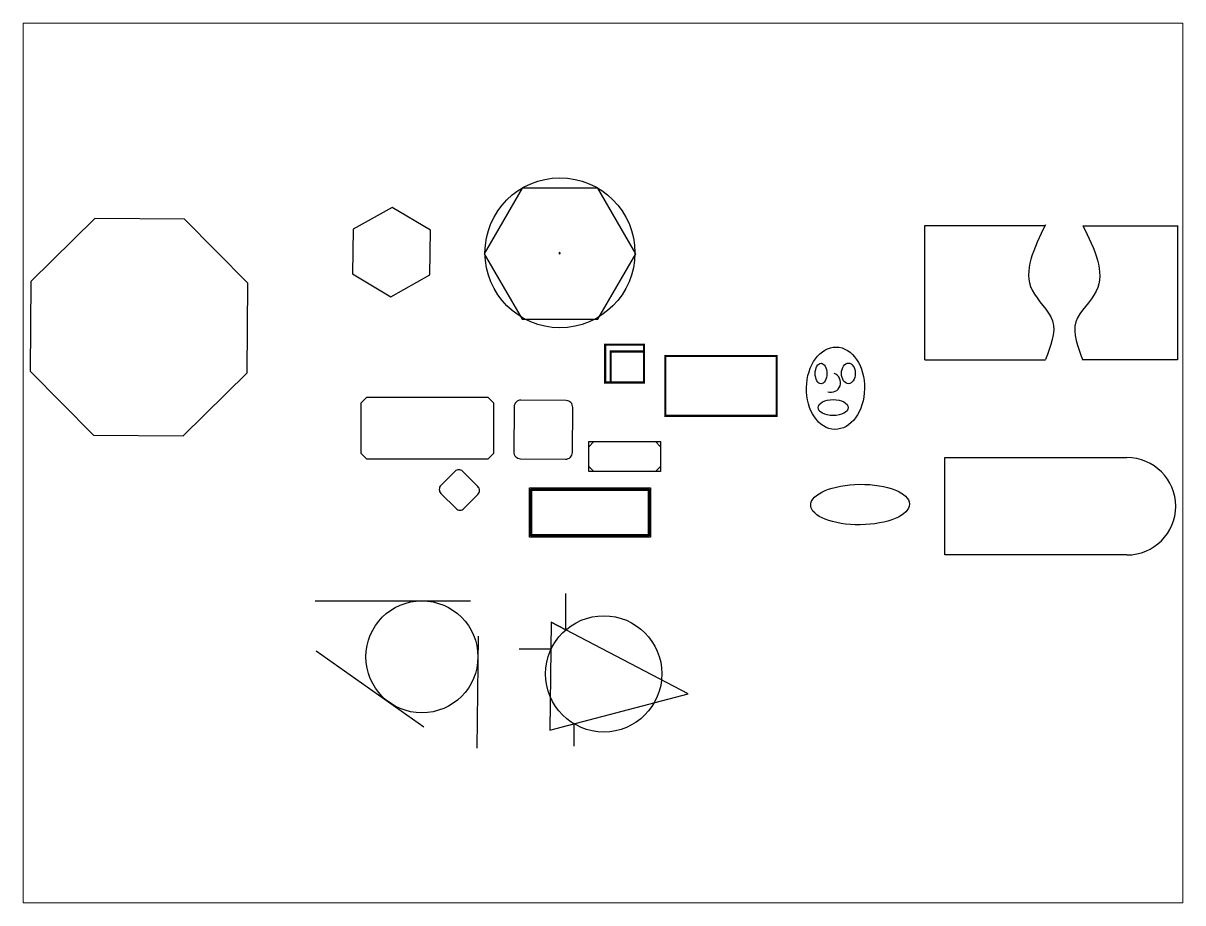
# Paper-space layout 'Układ1' of a CAD drawing. Header units: millimetres. Extents: x 26 to 231, y 20 to 176.
# The model-space entities are those that its viewports show. They can reach past a viewport. Long polylines and large blocks are cut down to what shows.
import ezdxf

# ---------------------------------------------------------------- set-up
doc = ezdxf.new("R2010")
doc.units = ezdxf.units.MM

msp = doc.modelspace()

# ---------------------------------------------------------------- linework, layer by layer
for p, q in [((8008, 3115), (8849, 3115)), ((6599, 1921), (7673, 1921)), ((3606, 1147), (3651, 1192)), ((4200, 1192), (4245, 1147)), ((4245, 1192), (4245, 1147)), ((3651, 926), (3606, 971)), ((4245, 971), (4200, 926)), ((3400, -484), (3400, -162)), ((1166, -227), (2550, -227)), ((3271, -416), (3259, -1379)), ((3271, -416), (3268, -658)), ((4489, -1056), (3271, -416)), ((3271, -416), (3400, -484)), ((3271, -416), (3271, -416)), ((3271, -416), (3271, -416)), ((3271, -416), (3271, -416)), ((2619, -541), (2606, -1540)), ((1177, -672), (2136, -1349)), ((3268, -658), (2985, -658)), ((3259, -1379), (4489, -1056)), ((3259, -1379), (3472, -1323)), ((3472, -1323), (3472, -1521))]:
    msp.add_line(p, q)
for points in [[(2673, 2867), (3011, 2282), (3686, 2282), (4024, 2867), (3686, 3452), (3011, 3452)], [(1853, 3279), (1506, 3085), (1500, 2687), (1842, 2483), (2189, 2678), (2195, 3076)], [(-1371, 1819), (-809, 1249), (-9, 1243), (560, 1805), (566, 2605), (4, 3175), (-796, 3180), (-1366, 2619)], [(3346, 2877), (3340, 2875), (3339, 2870), (3343, 2866), (3349, 2868), (3350, 2873)], [(1577, 1537), (1627, 1587), (2705, 1587), (2755, 1537), (2755, 1087), (2705, 1037), (1627, 1037), (1577, 1087)], [(3606, 1192), (4245, 1192), (4245, 926), (3606, 926)], [(3077, 779), (4154, 779), (4154, 341), (3077, 341)], [(3087, 769), (4144, 769), (4144, 351), (3087, 351)], [(3097, 759), (4134, 759), (4134, 361), (3097, 361)]]:
    msp.add_lwpolyline(points, close=True)
for points in [[(6599, 1921), (6599, 3119), (7671, 3119)], [(8849, 3119), (8849, 1921), (8006, 1921)], [(8400, 182), (6777, 182), (6777, 1050), (8400, 1050)]]:
    msp.add_lwpolyline(points)
at = {"const_width": 20}
for points in [[(4097, 2056), (3750, 2056), (3750, 1719), (4097, 1719)], [(3800, 1995), (4097, 1995), (4097, 1719), (3800, 1719)], [(4287, 1955), (5279, 1955), (5279, 1422), (4287, 1422)]]:
    msp.add_lwpolyline(points, close=True, dxfattribs=at)
for points in [[(3000, 1562, 0.414214), (2940, 1502), (2936, 1100, 0.414214), (2996, 1039), (3398, 1036, 0.414214), (3459, 1095), (3462, 1497, 0.414214), (3403, 1558)], [(2482, 927, 0.414214), (2412, 927), (2287, 802, 0.414214), (2287, 731), (2422, 596, 0.414214), (2492, 596), (2617, 721, 0.414214), (2617, 792)]]:
    msp.add_lwpolyline(points, format="xyb", close=True)
for centre, radius in [((3348, 2875), 668), ((2118, -726), 499), ((3738, -878), 518)]:
    msp.add_circle(centre, radius)
for centre, radius, start, end in [((5762, 1718), 86.3, 250.6347, 70.6347), ((8400, 616), 434, 270, 90)]:
    msp.add_arc(centre, radius, start, end)
for centre, major_axis, ratio in [((5803, 1668), (-7, -367), 0.705362), ((5674, 1799), (0, 91.8), 0.564706), ((5918, 1800), (0, 91.8), 0.671371), ((5782, 1495), (-134, 0), 0.532467), ((6022, 631), (440, 5), 0.409915)]:
    msp.add_ellipse(centre, major_axis=major_axis, ratio=ratio)
for points, end_tangent in [([(7673, 3123), (7555, 2541), (7736, 2267), (7673, 1925)], (-0.35558, -0.934646)), ([(8008, 3115), (8126, 2532), (7945, 2259), (8008, 1917)], (0.35558, -0.934646))]:
    msp.add_spline(points, degree=3, dxfattribs=dict(end_tangent=end_tangent))

psp = doc.layouts.new('Układ1')

# ---------------------------------------------------------------- viewports
at = {"layer": '0'}
psp.add_viewport(center=(128.5, 97.5), size=(205.6, 156), view_center_point=(3731.4, 1001.44), view_height=7839.4713, dxfattribs=at)

doc.saveas('drawing.dxf')
